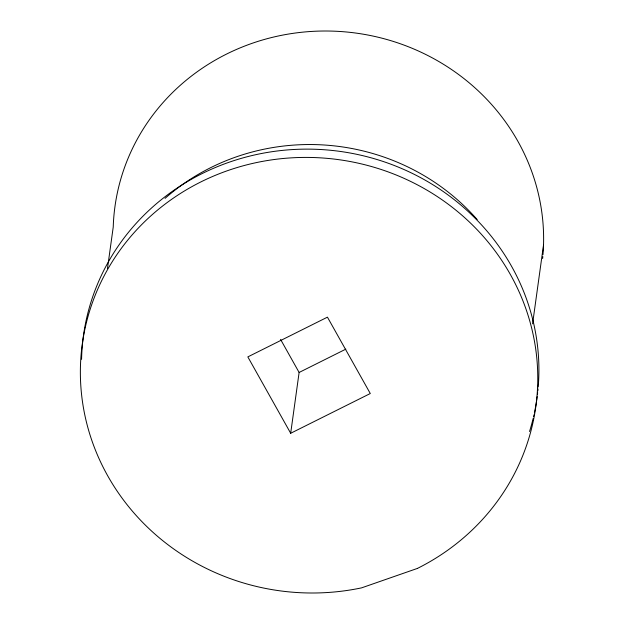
<?xml version="1.0" encoding="UTF-8"?>
<svg xmlns="http://www.w3.org/2000/svg" width="624" height="624" viewBox="0 0 624 624"><rect width="100%" height="100%" fill="white"/><g stroke="black" fill="none" stroke-linecap="round" stroke-linejoin="round"><path stroke-width="0.94" d="M107.492 268.398L113.233 227.027A215.436 204.781 7.9 0 1 339.908 31.473A215.436 204.781 7.9 0 1 542.981 254.623M290.683 433.267L247.837 356.897L327.444 317.156L370.289 393.526L290.683 433.267L299.114 372.466L280.55 339.37M532.584 323.848L543.527 244.951M299.114 372.466L345.844 349.136M542.818 256.565A215.436 204.781 7.9 0 1 542.63 258.508M165.048 198.377A215.436 204.781 7.9 0 1 477.165 219.539M533.996 414.765A228.907 217.573 7.9 0 1 533.567 416.653M533.122 418.54A228.907 217.573 7.9 0 1 529.534 431.527M81.572 359.315A228.907 217.573 7.9 0 1 321.594 149.565A228.907 217.573 7.9 0 1 538.208 386.989M538.036 388.916A228.907 217.573 7.9 0 1 537.849 390.835M537.646 392.761A228.907 217.573 7.9 0 1 537.428 394.688M537.186 396.607A228.907 217.573 7.9 0 1 534.409 412.87M417.44 568.409L361.624 587.847A228.907 217.573 7.9 0 1 85.129 328.052A228.907 217.573 7.9 0 1 445.786 202.433A228.907 217.573 7.9 0 1 417.44 568.409"/></g></svg>
